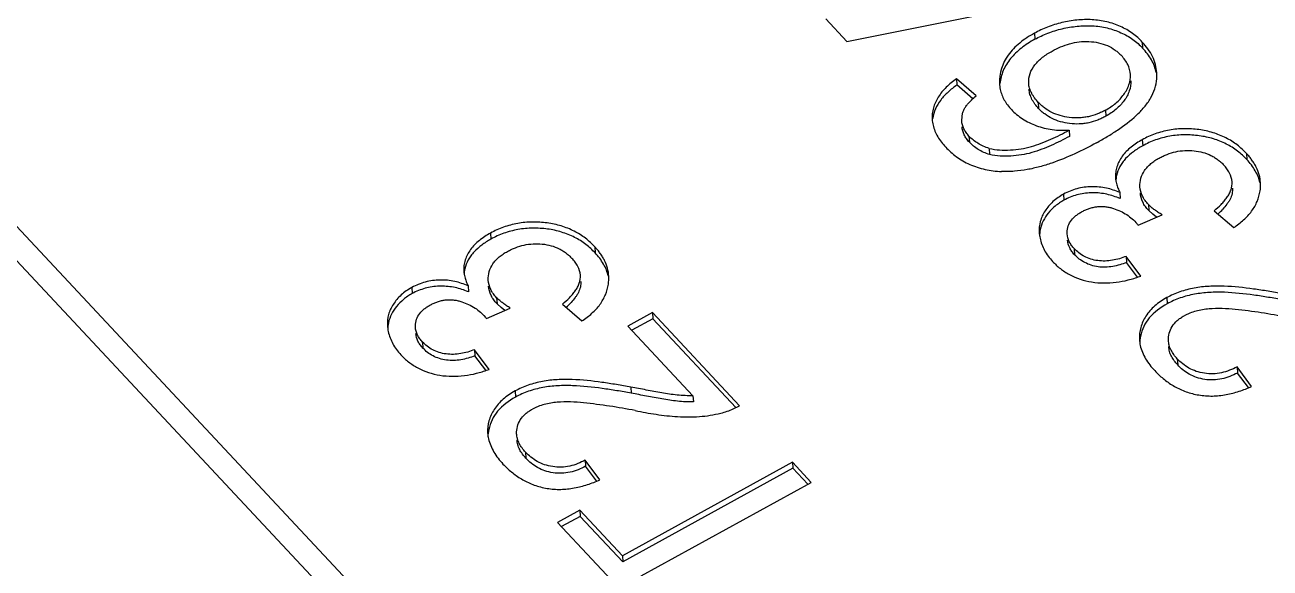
# Model space of a CAD drawing. Header units: millimetres. Extents: x 1514 to 2054, y 119 to 530.
# Drawn here: x 1775.396 to 1776.727, y 324.365 to 324.946 of the extents above; entities that cross this region are included whole.
import ezdxf

# ---------------------------------------------------------------- set-up
doc = ezdxf.new("R2010")
doc.units = ezdxf.units.MM
doc.header["$LTSCALE"] = 30.734
doc.layers.get('0').update_dxf_attribs({"linetype": 'CONTINUOUS'})

msp = doc.modelspace()

# ---------------------------------------------------------------- linework, layer by layer
at = {"color": 7}
for p, q in [((1776.6488, 323.3819), (1775.0681, 325.0716)), ((1775.0525, 325.0519), (1776.6333, 323.3622)), ((1776.2747, 324.9278), (1776.5366, 324.9804)), ((1776.2521, 324.952), (1776.2747, 324.9278)), ((1776.475, 324.9367), (1776.4754, 324.9302)), ((1776.5903, 324.9273), (1776.5906, 324.9208)), ((1776.3918, 324.888), (1776.3922, 324.8814)), ((1776.4127, 324.8699), (1776.3918, 324.888)), ((1776.4092, 324.8667), (1776.3922, 324.8814)), ((1776.4792, 324.8628), (1776.4795, 324.8562)), ((1776.5511, 324.8545), (1776.5515, 324.848)), ((1776.3973, 324.8434), (1776.3982, 324.8513)), ((1776.4051, 324.8269), (1776.4055, 324.8203)), ((1776.5121, 324.8331), (1776.5124, 324.8265)), ((1776.4267, 324.8136), (1776.4271, 324.8071)), ((1776.5903, 324.823), (1776.5907, 324.8164)), ((1776.7017, 324.8082), (1776.702, 324.8017)), ((1776.5062, 324.7649), (1776.5066, 324.7584)), ((1776.5664, 324.7666), (1776.5668, 324.76)), ((1776.5968, 324.7538), (1776.5972, 324.7473)), ((1776.6015, 324.7433), (1776.5972, 324.7473)), ((1776.6671, 324.7471), (1776.688, 324.7291)), ((1776.5858, 324.7317), (1776.6114, 324.7427)), ((1776.6056, 324.7402), (1776.6015, 324.7433)), ((1775.8939, 324.7233), (1775.8943, 324.7168)), ((1776.0053, 324.7086), (1776.0057, 324.702)), ((1776.5176, 324.7066), (1776.518, 324.7)), ((1776.5732, 324.6984), (1776.5735, 324.6918)), ((1776.5888, 324.6774), (1776.5732, 324.6984)), ((1776.5851, 324.6763), (1776.5735, 324.6918)), ((1775.87, 324.6669), (1775.8704, 324.6604)), ((1776.5874, 324.6769), (1776.5888, 324.6774)), ((1775.8099, 324.6652), (1775.8103, 324.6587)), ((1775.9004, 324.6541), (1775.9008, 324.6476)), ((1776.6165, 324.6543), (1776.6169, 324.6478)), ((1775.8894, 324.632), (1775.915, 324.6431)), ((1775.9051, 324.6436), (1775.9008, 324.6476)), ((1775.9092, 324.6406), (1775.9051, 324.6436)), ((1775.9708, 324.6474), (1775.9916, 324.6294)), ((1776.067, 324.6384), (1776.0407, 324.6239)), ((1776.0674, 324.6318), (1776.0448, 324.6194)), ((1776.067, 324.6384), (1776.0674, 324.6318)), ((1776.16, 324.5389), (1776.067, 324.6384)), ((1776.1561, 324.5369), (1776.0674, 324.6318)), ((1776.0407, 324.6239), (1776.1102, 324.5495)), ((1775.8213, 324.6069), (1775.8216, 324.6004)), ((1775.8768, 324.5987), (1775.8772, 324.5921)), ((1775.8924, 324.5777), (1775.8768, 324.5987)), ((1775.8887, 324.5767), (1775.8772, 324.5921)), ((1776.6277, 324.5889), (1776.6281, 324.5824)), ((1775.8911, 324.5773), (1775.8924, 324.5777)), ((1776.6915, 324.5804), (1776.6919, 324.5738)), ((1776.7071, 324.5594), (1776.6915, 324.5804)), ((1776.7036, 324.5582), (1776.6919, 324.5738)), ((1776.7054, 324.5587), (1776.7071, 324.5594)), ((1775.9201, 324.5546), (1775.9205, 324.5481)), ((1776.0439, 324.5588), (1776.0442, 324.5522)), ((1776.1102, 324.5495), (1776.1106, 324.543)), ((1776.1533, 324.5355), (1776.16, 324.5389)), ((1775.9313, 324.4892), (1775.9317, 324.4827)), ((1775.9951, 324.4807), (1775.9955, 324.4742)), ((1776.0107, 324.4597), (1775.9951, 324.4807)), ((1776.0072, 324.4585), (1775.9955, 324.4742)), ((1776.2165, 324.4785), (1776.0349, 324.3785)), ((1776.2169, 324.472), (1776.0353, 324.372)), ((1776.2165, 324.4785), (1776.2169, 324.472)), ((1776.2366, 324.457), (1776.2165, 324.4785)), ((1776.2328, 324.455), (1776.2169, 324.472)), ((1776.0091, 324.459), (1776.0107, 324.4597)), ((1776.0549, 324.3571), (1776.2366, 324.457)), ((1775.9893, 324.4273), (1775.9656, 324.4142)), ((1775.9893, 324.4273), (1775.9897, 324.4207)), ((1776.0349, 324.3785), (1775.9893, 324.4273)), ((1775.9656, 324.4142), (1776.0769, 324.2953)), ((1775.9897, 324.4207), (1775.9698, 324.4098)), ((1776.0353, 324.372), (1775.9897, 324.4207)), ((1776.0349, 324.3785), (1776.0353, 324.372))]:
    msp.add_line(p, q, dxfattribs=at)
for centre, radius, start, end in [((1776.6742, 324.7745), 0.0425, 351.4239, 3.4148), ((1776.401, 324.344), 0.4478, 68.2835, 68.5721), ((1776.6129, 324.8085), 0.0872, 311.9095, 316.7728), ((1776.5468, 324.7033), 0.0483, 36.0062, 40.4843), ((1776.5165, 324.7198), 0.036, 168.328, 180.0025), ((1775.9778, 324.6748), 0.0425, 351.4239, 3.4148), ((1775.7047, 324.2443), 0.4478, 68.2835, 68.5721), ((1775.9165, 324.7089), 0.0872, 311.9095, 316.7728), ((1775.8201, 324.6202), 0.036, 168.328, 180.0025), ((1775.8504, 324.6037), 0.0483, 36.0062, 40.4843), ((1776.6272, 324.6118), 0.0401, 183.3952, 192.4496), ((1775.9308, 324.5121), 0.0401, 183.3952, 192.4496)]:
    msp.add_arc(centre, radius, start, end, dxfattribs=at)
for points, knots in [([(1776.5903, 324.9273), (1776.5887, 324.929), (1776.5854, 324.9323), (1776.5779, 324.9382), (1776.567, 324.9444), (1776.5523, 324.9493), (1776.5392, 324.9512), (1776.5284, 324.9513), (1776.5203, 324.9508), (1776.5123, 324.9497), (1776.5017, 324.9476), (1776.4915, 324.9445), (1776.4819, 324.9403), (1776.4773, 324.9379), (1776.475, 324.9367)], [0, 0, 0, 0, 0.055306, 0.112179, 0.230702, 0.355362, 0.48445, 0.549985, 0.615618, 0.681155, 0.746358, 0.874907, 0.937837, 1, 1, 1, 1]), ([(1776.475, 324.9367), (1776.4723, 324.9351), (1776.4668, 324.932), (1776.4593, 324.9264), (1776.4526, 324.9203), (1776.4418, 324.9077), (1776.437, 324.8936), (1776.4377, 324.883)], [0, 0, 0, 0, 0.139921, 0.2764, 0.408649, 0.536335, 1, 1, 1, 1]), ([(1776.4754, 324.9302), (1776.4777, 324.9314), (1776.4823, 324.9338), (1776.4919, 324.9379), (1776.5021, 324.9411), (1776.5126, 324.9431), (1776.5207, 324.9443), (1776.5288, 324.9447), (1776.5396, 324.9447), (1776.5527, 324.9428), (1776.5674, 324.9378), (1776.5783, 324.9317), (1776.5858, 324.9257), (1776.5891, 324.9224), (1776.5906, 324.9208)], [0, 0, 0, 0, 0.062163, 0.125093, 0.253642, 0.318845, 0.384382, 0.450015, 0.51555, 0.644638, 0.769298, 0.887821, 0.944694, 1, 1, 1, 1]), ([(1776.4754, 324.9302), (1776.4729, 324.9288), (1776.468, 324.9259), (1776.4611, 324.921), (1776.4549, 324.9157), (1776.4495, 324.9098), (1776.445, 324.9036), (1776.4405, 324.8948), (1776.4387, 324.8877), (1776.4382, 324.8829)], [0, 0, 0, 0, 0.137528, 0.272155, 0.40311, 0.530161, 0.652992, 0.77165, 1, 1, 1, 1]), ([(1776.4941, 324.9177), (1776.497, 324.9192), (1776.503, 324.9223), (1776.5127, 324.9256), (1776.5228, 324.9278), (1776.5333, 324.9281), (1776.5435, 324.9268), (1776.553, 324.9238), (1776.56, 324.9198), (1776.5648, 324.916), (1776.5669, 324.9138), (1776.568, 324.9128)], [0, 0, 0, 0, 0.124713, 0.252641, 0.382968, 0.514264, 0.643854, 0.76903, 0.887631, 0.944532, 1, 1, 1, 1]), ([(1776.6058, 324.8946), (1776.6056, 324.8975), (1776.6046, 324.9035), (1776.6014, 324.912), (1776.5965, 324.9201), (1776.5924, 324.9249), (1776.5903, 324.9273)], [0, 0, 0, 0, 0.241311, 0.486673, 0.739171, 1, 1, 1, 1]), ([(1776.6053, 324.8943), (1776.6043, 324.8992), (1776.6015, 324.9064), (1776.5959, 324.9149), (1776.5924, 324.9188), (1776.5906, 324.9208)], [0, 0, 0, 0, 0.487107, 0.74021, 1, 1, 1, 1]), ([(1776.4689, 324.8835), (1776.4687, 324.8869), (1776.4698, 324.894), (1776.4753, 324.9035), (1776.4823, 324.91), (1776.4887, 324.9146), (1776.4923, 324.9167), (1776.4941, 324.9177)], [0, 0, 0, 0, 0.226839, 0.466945, 0.725877, 0.861438, 1, 1, 1, 1]), ([(1776.5776, 324.8925), (1776.5774, 324.8962), (1776.5758, 324.9018), (1776.5718, 324.9083), (1776.5693, 324.9113), (1776.568, 324.9128)], [0, 0, 0, 0, 0.485471, 0.738613, 1, 1, 1, 1]), ([(1776.5511, 324.8545), (1776.553, 324.8557), (1776.5568, 324.8579), (1776.5637, 324.8632), (1776.5707, 324.8708), (1776.5766, 324.8811), (1776.5778, 324.8889), (1776.5776, 324.8925)], [0, 0, 0, 0, 0.13875, 0.273646, 0.530565, 0.77166, 1, 1, 1, 1]), ([(1776.3918, 324.888), (1776.3898, 324.8865), (1776.386, 324.8837), (1776.3791, 324.8776), (1776.3719, 324.869), (1776.3665, 324.8572), (1776.3655, 324.8488), (1776.3658, 324.8448)], [0, 0, 0, 0, 0.137098, 0.271195, 0.527595, 0.768723, 1, 1, 1, 1]), ([(1776.3922, 324.8814), (1776.3889, 324.879), (1776.3826, 324.8742), (1776.3748, 324.8657), (1776.369, 324.8562), (1776.367, 324.8492), (1776.3665, 324.8457)], [0, 0, 0, 0, 0.268097, 0.524452, 0.767801, 1, 1, 1, 1]), ([(1776.4792, 324.8628), (1776.4778, 324.8643), (1776.4757, 324.8666), (1776.4735, 324.87), (1776.4716, 324.8734), (1776.4697, 324.8778), (1776.469, 324.8816), (1776.4689, 324.8835)], [0, 0, 0, 0, 0.260748, 0.388038, 0.513644, 0.759264, 1, 1, 1, 1]), ([(1776.5414, 324.8197), (1776.5452, 324.8218), (1776.5528, 324.8261), (1776.5673, 324.8354), (1776.5809, 324.8456), (1776.5924, 324.8574), (1776.5994, 324.8669), (1776.604, 324.8772), (1776.6054, 324.8845), (1776.6057, 324.8881)], [0, 0, 0, 0, 0.135144, 0.268729, 0.528821, 0.653776, 0.774044, 0.8889, 1, 1, 1, 1]), ([(1776.578, 324.886), (1776.5782, 324.8823), (1776.577, 324.8746), (1776.5711, 324.8642), (1776.564, 324.8567), (1776.5572, 324.8514), (1776.5534, 324.8492), (1776.5515, 324.848)], [0, 0, 0, 0, 0.22834, 0.469435, 0.726354, 0.86125, 1, 1, 1, 1]), ([(1776.4062, 324.8638), (1776.4067, 324.8643), (1776.4088, 324.8664), (1776.411, 324.8684), (1776.4127, 324.8699)], [0, 0, 0, 0, 0.246975, 1, 1, 1, 1]), ([(1776.4385, 324.8767), (1776.4389, 324.8747), (1776.4401, 324.8708), (1776.4427, 324.8652), (1776.4462, 324.8599), (1776.449, 324.8567), (1776.4504, 324.8551)], [0, 0, 0, 0, 0.241687, 0.487921, 0.740486, 1, 1, 1, 1]), ([(1776.4795, 324.8562), (1776.4782, 324.8578), (1776.4761, 324.8601), (1776.4739, 324.8634), (1776.4719, 324.8668), (1776.4701, 324.8713), (1776.4694, 324.8751), (1776.4693, 324.877)], [0, 0, 0, 0, 0.260748, 0.388038, 0.513644, 0.759264, 1, 1, 1, 1]), ([(1776.3982, 324.8513), (1776.3986, 324.8524), (1776.3994, 324.8547), (1776.4013, 324.8579), (1776.4036, 324.8609), (1776.4053, 324.8628), (1776.4062, 324.8638)], [0, 0, 0, 0, 0.240185, 0.486397, 0.740956, 1, 1, 1, 1]), ([(1776.4504, 324.8551), (1776.4522, 324.8533), (1776.4559, 324.8497), (1776.4624, 324.8451), (1776.4695, 324.8411), (1776.4799, 324.8366), (1776.4913, 324.8339), (1776.5031, 324.8329), (1776.5091, 324.833), (1776.5121, 324.8331)], [0, 0, 0, 0, 0.113081, 0.230171, 0.351216, 0.475827, 0.734099, 0.866622, 1, 1, 1, 1]), ([(1776.5511, 324.8545), (1776.5497, 324.8538), (1776.5468, 324.8523), (1776.5407, 324.8497), (1776.5343, 324.8477), (1776.5276, 324.8467), (1776.5208, 324.8461), (1776.5123, 324.8465), (1776.5026, 324.8484), (1776.4935, 324.8518), (1776.4869, 324.8559), (1776.4822, 324.8596), (1776.4802, 324.8617), (1776.4792, 324.8628)], [0, 0, 0, 0, 0.062301, 0.125524, 0.254586, 0.32019, 0.386055, 0.517052, 0.645584, 0.769574, 0.887627, 0.944572, 1, 1, 1, 1]), ([(1776.5515, 324.848), (1776.55, 324.8473), (1776.5472, 324.8458), (1776.5411, 324.8432), (1776.5347, 324.8412), (1776.528, 324.8402), (1776.5212, 324.8395), (1776.5127, 324.84), (1776.5029, 324.8419), (1776.4939, 324.8453), (1776.4873, 324.8494), (1776.4826, 324.8531), (1776.4805, 324.8552), (1776.4795, 324.8562)], [0, 0, 0, 0, 0.062301, 0.125524, 0.254586, 0.32019, 0.386055, 0.517052, 0.645584, 0.769574, 0.887627, 0.944572, 1, 1, 1, 1]), ([(1776.4051, 324.8269), (1776.404, 324.8281), (1776.4019, 324.8305), (1776.3988, 324.8358), (1776.3975, 324.8404), (1776.3973, 324.8434)], [0, 0, 0, 0, 0.261481, 0.514474, 1, 1, 1, 1]), ([(1776.3667, 324.8385), (1776.3677, 324.8342), (1776.3704, 324.8279), (1776.3755, 324.8203), (1776.3786, 324.8168), (1776.3802, 324.8151)], [0, 0, 0, 0, 0.487248, 0.7403, 1, 1, 1, 1]), ([(1776.4055, 324.8203), (1776.4044, 324.8215), (1776.4023, 324.824), (1776.3992, 324.8293), (1776.3979, 324.8338), (1776.3977, 324.8368)], [0, 0, 0, 0, 0.261481, 0.514474, 1, 1, 1, 1]), ([(1776.4267, 324.8136), (1776.4246, 324.8144), (1776.4204, 324.8158), (1776.4147, 324.819), (1776.4095, 324.8225), (1776.4065, 324.8254), (1776.4051, 324.8269)], [0, 0, 0, 0, 0.262833, 0.517477, 0.763386, 1, 1, 1, 1]), ([(1776.4267, 324.8136), (1776.4304, 324.8129), (1776.4379, 324.8117), (1776.4493, 324.8118), (1776.4607, 324.813), (1776.4718, 324.8155), (1776.4824, 324.8191), (1776.4926, 324.8233), (1776.5025, 324.828), (1776.5089, 324.8314), (1776.5121, 324.8331)], [0, 0, 0, 0, 0.126154, 0.254092, 0.382086, 0.508921, 0.633874, 0.757189, 0.879193, 1, 1, 1, 1]), ([(1776.5124, 324.8265), (1776.5093, 324.8249), (1776.5029, 324.8214), (1776.493, 324.8168), (1776.4828, 324.8126), (1776.4722, 324.8089), (1776.4611, 324.8065), (1776.4497, 324.8053), (1776.4383, 324.8051), (1776.4308, 324.8064), (1776.4271, 324.8071)], [0, 0, 0, 0, 0.120807, 0.242811, 0.366126, 0.491079, 0.617914, 0.745908, 0.873846, 1, 1, 1, 1]), ([(1776.7017, 324.8082), (1776.7001, 324.8098), (1776.6969, 324.813), (1776.6899, 324.819), (1776.6797, 324.8254), (1776.6658, 324.8309), (1776.6533, 324.8336), (1776.6429, 324.8346), (1776.635, 324.8348), (1776.6271, 324.8344), (1776.6192, 324.8333), (1776.6115, 324.8316), (1776.6041, 324.8293), (1776.597, 324.8265), (1776.5925, 324.8241), (1776.5903, 324.823)], [0, 0, 0, 0, 0.055473, 0.112134, 0.229827, 0.353302, 0.481553, 0.546878, 0.612603, 0.678513, 0.744269, 0.809566, 0.874117, 0.937641, 1, 1, 1, 1]), ([(1776.702, 324.8017), (1776.7005, 324.8033), (1776.6973, 324.8065), (1776.6902, 324.8125), (1776.68, 324.8188), (1776.6662, 324.8244), (1776.6537, 324.827), (1776.6433, 324.828), (1776.6354, 324.8283), (1776.6275, 324.8279), (1776.6196, 324.8268), (1776.6119, 324.8251), (1776.6045, 324.8228), (1776.5974, 324.82), (1776.5929, 324.8176), (1776.5907, 324.8164)], [0, 0, 0, 0, 0.055473, 0.112134, 0.229827, 0.353302, 0.481553, 0.546878, 0.612603, 0.678513, 0.744269, 0.809566, 0.874117, 0.937641, 1, 1, 1, 1]), ([(1776.3802, 324.8151), (1776.382, 324.8133), (1776.3856, 324.8096), (1776.3917, 324.8047), (1776.3985, 324.8003), (1776.4085, 324.7951), (1776.4195, 324.7916), (1776.431, 324.7896), (1776.437, 324.7892), (1776.44, 324.789)], [0, 0, 0, 0, 0.114117, 0.231016, 0.351481, 0.475419, 0.732884, 0.865668, 1, 1, 1, 1]), ([(1776.4271, 324.8071), (1776.425, 324.8078), (1776.4208, 324.8093), (1776.4151, 324.8124), (1776.4098, 324.816), (1776.4069, 324.8189), (1776.4055, 324.8203)], [0, 0, 0, 0, 0.262833, 0.517477, 0.763386, 1, 1, 1, 1]), ([(1776.5414, 324.8197), (1776.5337, 324.8155), (1776.5182, 324.8075), (1776.4977, 324.7992), (1776.4806, 324.7939), (1776.4673, 324.7908), (1776.456, 324.7893), (1776.4468, 324.7888), (1776.4423, 324.7889), (1776.44, 324.789)], [0, 0, 0, 0, 0.242883, 0.49051, 0.616364, 0.743526, 0.871657, 0.935893, 1, 1, 1, 1]), ([(1776.5903, 324.823), (1776.5882, 324.8218), (1776.584, 324.8193), (1776.5783, 324.8151), (1776.5731, 324.8106), (1776.5689, 324.8055), (1776.5654, 324.8), (1776.5631, 324.7942), (1776.5617, 324.7883), (1776.5615, 324.7843), (1776.5617, 324.7823)], [0, 0, 0, 0, 0.138627, 0.274012, 0.405449, 0.531933, 0.654026, 0.771841, 0.886748, 1, 1, 1, 1]), ([(1776.5907, 324.8164), (1776.589, 324.8155), (1776.5856, 324.8135), (1776.5793, 324.8092), (1776.5736, 324.8043), (1776.5691, 324.7987), (1776.5654, 324.7929), (1776.5636, 324.7881), (1776.5628, 324.7849)], [0, 0, 0, 0, 0.136059, 0.2696, 0.527208, 0.650517, 0.770422, 1, 1, 1, 1]), ([(1776.5878, 324.7727), (1776.5874, 324.7787), (1776.5899, 324.7867), (1776.5958, 324.794), (1776.5995, 324.7975), (1776.6037, 324.8007), (1776.6068, 324.8025), (1776.6083, 324.8034)], [0, 0, 0, 0, 0.464175, 0.591319, 0.723185, 0.859687, 1, 1, 1, 1]), ([(1776.6083, 324.8034), (1776.6097, 324.8041), (1776.6125, 324.8055), (1776.6183, 324.808), (1776.626, 324.8104), (1776.6357, 324.8116), (1776.6455, 324.8114), (1776.655, 324.8098), (1776.6623, 324.807), (1776.6676, 324.8041), (1776.6711, 324.8016), (1776.6744, 324.7989), (1776.6764, 324.7969), (1776.6773, 324.7959)], [0, 0, 0, 0, 0.062236, 0.125524, 0.254575, 0.385869, 0.517153, 0.645989, 0.769971, 0.829748, 0.887863, 0.944627, 1, 1, 1, 1]), ([(1776.7166, 324.7771), (1776.7164, 324.7799), (1776.7155, 324.7856), (1776.7129, 324.7923), (1776.71, 324.7974), (1776.7075, 324.8012), (1776.7047, 324.8048), (1776.7027, 324.8071), (1776.7017, 324.8082)], [0, 0, 0, 0, 0.240988, 0.486364, 0.611888, 0.739224, 0.868576, 1, 1, 1, 1]), ([(1776.7161, 324.7768), (1776.7151, 324.7814), (1776.7123, 324.7881), (1776.707, 324.7961), (1776.7037, 324.7999), (1776.702, 324.8017)], [0, 0, 0, 0, 0.487254, 0.740295, 1, 1, 1, 1]), ([(1776.6863, 324.7778), (1776.6861, 324.7812), (1776.6844, 324.7861), (1776.6808, 324.7919), (1776.6785, 324.7946), (1776.6773, 324.7959)], [0, 0, 0, 0, 0.485157, 0.738454, 1, 1, 1, 1]), ([(1776.5664, 324.7666), (1776.564, 324.7675), (1776.5593, 324.7694), (1776.5493, 324.7721), (1776.5388, 324.7731), (1776.5283, 324.7723), (1776.5205, 324.7708), (1776.5131, 324.7683), (1776.5085, 324.766), (1776.5062, 324.7649)], [0, 0, 0, 0, 0.120918, 0.244435, 0.497684, 0.625775, 0.753031, 0.878067, 1, 1, 1, 1]), ([(1776.5627, 324.7761), (1776.5631, 324.7744), (1776.5641, 324.7712), (1776.5656, 324.7681), (1776.5664, 324.7666)], [0, 0, 0, 0, 0.495879, 1, 1, 1, 1]), ([(1776.5968, 324.7538), (1776.5956, 324.7552), (1776.5931, 324.758), (1776.5895, 324.7641), (1776.588, 324.7693), (1776.5878, 324.7727)], [0, 0, 0, 0, 0.261657, 0.514753, 1, 1, 1, 1]), ([(1776.6671, 324.7471), (1776.6697, 324.7493), (1776.6734, 324.7526), (1776.6779, 324.7573), (1776.6808, 324.7612), (1776.6833, 324.765), (1776.6858, 324.7705), (1776.6865, 324.775), (1776.6863, 324.7778)], [0, 0, 0, 0, 0.266816, 0.397079, 0.524202, 0.648557, 0.768999, 1, 1, 1, 1]), ([(1776.5062, 324.7649), (1776.5042, 324.7637), (1776.5002, 324.7613), (1776.4948, 324.757), (1776.4902, 324.7522), (1776.4851, 324.7454), (1776.4807, 324.7361), (1776.4799, 324.728), (1776.4801, 324.7241)], [0, 0, 0, 0, 0.139559, 0.274747, 0.404965, 0.530875, 0.770565, 1, 1, 1, 1]), ([(1776.5647, 324.7609), (1776.5624, 324.7617), (1776.5578, 324.7634), (1776.5481, 324.7658), (1776.5379, 324.7666), (1776.5278, 324.7656), (1776.5203, 324.7641), (1776.5132, 324.7617), (1776.5088, 324.7595), (1776.5066, 324.7584)], [0, 0, 0, 0, 0.121237, 0.245325, 0.498799, 0.626672, 0.753607, 0.878291, 1, 1, 1, 1]), ([(1776.5972, 324.7473), (1776.5959, 324.7487), (1776.5935, 324.7514), (1776.5898, 324.7576), (1776.5884, 324.7628), (1776.5882, 324.7662)], [0, 0, 0, 0, 0.261657, 0.514753, 1, 1, 1, 1]), ([(1776.6867, 324.7713), (1776.6868, 324.7693), (1776.6865, 324.7652), (1776.6846, 324.7604), (1776.6826, 324.7567), (1776.68, 324.7531), (1776.6779, 324.7505), (1776.6764, 324.7489)], [0, 0, 0, 0, 0.236842, 0.481207, 0.607436, 0.736639, 1, 1, 1, 1]), ([(1776.688, 324.7291), (1776.6898, 324.7303), (1776.6935, 324.7329), (1776.7002, 324.7385), (1776.706, 324.7447), (1776.7105, 324.7517), (1776.714, 324.7587), (1776.7156, 324.7644), (1776.7162, 324.7682)], [0, 0, 0, 0, 0.13596, 0.26915, 0.525379, 0.648233, 0.76815, 1, 1, 1, 1]), ([(1776.5066, 324.7584), (1776.505, 324.7574), (1776.5018, 324.7555), (1776.4959, 324.7512), (1776.4875, 324.7427), (1776.4825, 324.7335), (1776.4812, 324.7271)], [0, 0, 0, 0, 0.137379, 0.271653, 0.528255, 1, 1, 1, 1]), ([(1776.51, 324.7223), (1776.5097, 324.7269), (1776.5118, 324.7343), (1776.5176, 324.7406), (1776.5218, 324.7438), (1776.5241, 324.7452), (1776.5253, 324.7459)], [0, 0, 0, 0, 0.464796, 0.722836, 0.859307, 1, 1, 1, 1]), ([(1776.5253, 324.7459), (1776.5265, 324.7465), (1776.5289, 324.7478), (1776.5327, 324.7493), (1776.5367, 324.7506), (1776.5408, 324.7513), (1776.5451, 324.7518), (1776.5493, 324.7516), (1776.5535, 324.7512), (1776.5588, 324.7498), (1776.5651, 324.7477), (1776.572, 324.7441), (1776.5783, 324.7398), (1776.5818, 324.7364), (1776.5835, 324.7347)], [0, 0, 0, 0, 0.062921, 0.127069, 0.192267, 0.258345, 0.324885, 0.391249, 0.45702, 0.521597, 0.647815, 0.769712, 0.887038, 1, 1, 1, 1]), ([(1776.6114, 324.7427), (1776.6101, 324.7436), (1776.6074, 324.7452), (1776.6036, 324.7479), (1776.6, 324.7506), (1776.5978, 324.7528), (1776.5968, 324.7538)], [0, 0, 0, 0, 0.256098, 0.508704, 0.75764, 1, 1, 1, 1]), ([(1776.0053, 324.7086), (1776.0037, 324.7101), (1776.0006, 324.7134), (1775.9935, 324.7193), (1775.9833, 324.7257), (1775.9694, 324.7313), (1775.9569, 324.7339), (1775.9465, 324.7349), (1775.9386, 324.7351), (1775.9307, 324.7347), (1775.9229, 324.7337), (1775.9152, 324.7319), (1775.9077, 324.7297), (1775.9006, 324.7268), (1775.8962, 324.7244), (1775.8939, 324.7233)], [0, 0, 0, 0, 0.055473, 0.112134, 0.229827, 0.353302, 0.481553, 0.546878, 0.612603, 0.678513, 0.744269, 0.809566, 0.874117, 0.937641, 1, 1, 1, 1]), ([(1775.8939, 324.7233), (1775.8918, 324.7221), (1775.8877, 324.7197), (1775.8819, 324.7155), (1775.8768, 324.7109), (1775.8725, 324.7058), (1775.869, 324.7004), (1775.8667, 324.6946), (1775.8653, 324.6886), (1775.8652, 324.6846), (1775.8653, 324.6826)], [0, 0, 0, 0, 0.138627, 0.274012, 0.405449, 0.531933, 0.654026, 0.771841, 0.886748, 1, 1, 1, 1]), ([(1776.0057, 324.702), (1776.0041, 324.7036), (1776.001, 324.7068), (1775.9939, 324.7128), (1775.9837, 324.7192), (1775.9698, 324.7247), (1775.9573, 324.7274), (1775.9469, 324.7284), (1775.939, 324.7286), (1775.9311, 324.7282), (1775.9232, 324.7271), (1775.9156, 324.7254), (1775.9081, 324.7231), (1775.901, 324.7203), (1775.8965, 324.7179), (1775.8943, 324.7168)], [0, 0, 0, 0, 0.055473, 0.112134, 0.229827, 0.353302, 0.481553, 0.546878, 0.612603, 0.678513, 0.744269, 0.809566, 0.874117, 0.937641, 1, 1, 1, 1]), ([(1776.5176, 324.7066), (1776.5166, 324.7077), (1776.5146, 324.71), (1776.5115, 324.7151), (1776.5101, 324.7194), (1776.51, 324.7223)], [0, 0, 0, 0, 0.261499, 0.51472, 1, 1, 1, 1]), ([(1775.8943, 324.7168), (1775.8926, 324.7158), (1775.8892, 324.7138), (1775.883, 324.7095), (1775.8773, 324.7046), (1775.8728, 324.699), (1775.869, 324.6933), (1775.8672, 324.6885), (1775.8664, 324.6852)], [0, 0, 0, 0, 0.136059, 0.2696, 0.527208, 0.650517, 0.770422, 1, 1, 1, 1]), ([(1775.912, 324.7037), (1775.9133, 324.7044), (1775.9161, 324.7059), (1775.922, 324.7083), (1775.9297, 324.7107), (1775.9394, 324.7119), (1775.9491, 324.7118), (1775.9586, 324.7101), (1775.9659, 324.7073), (1775.9712, 324.7044), (1775.9747, 324.7019), (1775.978, 324.6992), (1775.98, 324.6972), (1775.9809, 324.6962)], [0, 0, 0, 0, 0.062236, 0.125524, 0.254575, 0.385869, 0.517153, 0.645989, 0.769971, 0.829748, 0.887863, 0.944627, 1, 1, 1, 1]), ([(1776.0202, 324.6774), (1776.0201, 324.6802), (1776.0191, 324.6859), (1776.0165, 324.6927), (1776.0136, 324.6978), (1776.0112, 324.7015), (1776.0084, 324.7051), (1776.0063, 324.7074), (1776.0053, 324.7086)], [0, 0, 0, 0, 0.240988, 0.486364, 0.611888, 0.739224, 0.868576, 1, 1, 1, 1]), ([(1776.481, 324.7178), (1776.4819, 324.7133), (1776.4844, 324.7065), (1776.4896, 324.6985), (1776.4929, 324.6948), (1776.4945, 324.6929)], [0, 0, 0, 0, 0.487189, 0.74011, 1, 1, 1, 1]), ([(1776.518, 324.7), (1776.517, 324.7012), (1776.515, 324.7035), (1776.5119, 324.7086), (1776.5105, 324.7129), (1776.5104, 324.7158)], [0, 0, 0, 0, 0.261499, 0.51472, 1, 1, 1, 1]), ([(1776.5732, 324.6984), (1776.5708, 324.6975), (1776.5659, 324.6957), (1776.5583, 324.694), (1776.5505, 324.6932), (1776.5427, 324.6936), (1776.5353, 324.6952), (1776.5285, 324.698), (1776.5225, 324.7018), (1776.5192, 324.705), (1776.5176, 324.7066)], [0, 0, 0, 0, 0.128119, 0.258266, 0.389499, 0.52017, 0.648032, 0.771022, 0.888205, 1, 1, 1, 1]), ([(1775.8914, 324.6731), (1775.8911, 324.679), (1775.8936, 324.687), (1775.8994, 324.6943), (1775.9031, 324.6978), (1775.9073, 324.701), (1775.9104, 324.7028), (1775.912, 324.7037)], [0, 0, 0, 0, 0.464175, 0.591319, 0.723185, 0.859687, 1, 1, 1, 1]), ([(1775.99, 324.6782), (1775.9898, 324.6815), (1775.9881, 324.6864), (1775.9845, 324.6923), (1775.9821, 324.6949), (1775.9809, 324.6962)], [0, 0, 0, 0, 0.485157, 0.738454, 1, 1, 1, 1]), ([(1776.0198, 324.6772), (1776.0188, 324.6817), (1776.0159, 324.6884), (1776.0106, 324.6965), (1776.0073, 324.7002), (1776.0057, 324.702)], [0, 0, 0, 0, 0.487254, 0.740295, 1, 1, 1, 1]), ([(1776.4945, 324.6929), (1776.4958, 324.6916), (1776.4984, 324.6889), (1776.5042, 324.684), (1776.5161, 324.6762), (1776.5364, 324.6697), (1776.558, 324.6696), (1776.5751, 324.6729), (1776.5834, 324.6755), (1776.5874, 324.6769)], [0, 0, 0, 0, 0.055405, 0.112021, 0.229116, 0.47846, 0.740049, 0.870952, 1, 1, 1, 1]), ([(1776.5735, 324.6918), (1776.5711, 324.6909), (1776.5663, 324.6892), (1776.5587, 324.6875), (1776.5509, 324.6866), (1776.5431, 324.687), (1776.5357, 324.6887), (1776.5289, 324.6915), (1776.5229, 324.6953), (1776.5196, 324.6985), (1776.518, 324.7)], [0, 0, 0, 0, 0.128119, 0.258266, 0.389499, 0.52017, 0.648032, 0.771022, 0.888205, 1, 1, 1, 1]), ([(1775.87, 324.6669), (1775.8677, 324.6678), (1775.863, 324.6697), (1775.853, 324.6724), (1775.8424, 324.6735), (1775.8319, 324.6726), (1775.8241, 324.6711), (1775.8167, 324.6687), (1775.8121, 324.6664), (1775.8099, 324.6652)], [0, 0, 0, 0, 0.120918, 0.244435, 0.497684, 0.625775, 0.753031, 0.878067, 1, 1, 1, 1]), ([(1775.8683, 324.6612), (1775.866, 324.6621), (1775.8614, 324.6638), (1775.8517, 324.6661), (1775.8415, 324.6669), (1775.8314, 324.6659), (1775.8239, 324.6644), (1775.8168, 324.662), (1775.8124, 324.6598), (1775.8103, 324.6587)], [0, 0, 0, 0, 0.121237, 0.245325, 0.498799, 0.626672, 0.753607, 0.878291, 1, 1, 1, 1]), ([(1775.8663, 324.6764), (1775.8667, 324.6748), (1775.8677, 324.6715), (1775.8692, 324.6684), (1775.87, 324.6669)], [0, 0, 0, 0, 0.495879, 1, 1, 1, 1]), ([(1775.9004, 324.6541), (1775.8992, 324.6555), (1775.8968, 324.6583), (1775.8931, 324.6644), (1775.8916, 324.6696), (1775.8914, 324.6731)], [0, 0, 0, 0, 0.261657, 0.514753, 1, 1, 1, 1]), ([(1775.9008, 324.6476), (1775.8996, 324.649), (1775.8972, 324.6518), (1775.8935, 324.6579), (1775.892, 324.6631), (1775.8918, 324.6665)], [0, 0, 0, 0, 0.261657, 0.514753, 1, 1, 1, 1]), ([(1775.9708, 324.6474), (1775.9733, 324.6496), (1775.977, 324.6529), (1775.9815, 324.6577), (1775.9844, 324.6615), (1775.987, 324.6654), (1775.9894, 324.6708), (1775.9901, 324.6753), (1775.99, 324.6782)], [0, 0, 0, 0, 0.266816, 0.397079, 0.524202, 0.648557, 0.768999, 1, 1, 1, 1]), ([(1775.9903, 324.6716), (1775.9905, 324.6696), (1775.9901, 324.6655), (1775.9883, 324.6607), (1775.9862, 324.657), (1775.9836, 324.6534), (1775.9816, 324.6508), (1775.98, 324.6492)], [0, 0, 0, 0, 0.236842, 0.481207, 0.607436, 0.736639, 1, 1, 1, 1]), ([(1775.9916, 324.6294), (1775.9935, 324.6307), (1775.9971, 324.6332), (1776.0038, 324.6388), (1776.0097, 324.645), (1776.0141, 324.652), (1776.0177, 324.659), (1776.0193, 324.6647), (1776.0198, 324.6685)], [0, 0, 0, 0, 0.13596, 0.26915, 0.525379, 0.648233, 0.76815, 1, 1, 1, 1]), ([(1776.7402, 324.6584), (1776.7351, 324.6593), (1776.7247, 324.6612), (1776.7039, 324.6643), (1776.6829, 324.6667), (1776.6616, 324.6666), (1776.6483, 324.6652), (1776.638, 324.6628), (1776.6305, 324.6606), (1776.6233, 324.6578), (1776.6187, 324.6554), (1776.6165, 324.6543)], [0, 0, 0, 0, 0.124441, 0.249258, 0.50048, 0.627148, 0.753704, 0.816489, 0.878674, 0.939921, 1, 1, 1, 1]), ([(1775.8099, 324.6652), (1775.8078, 324.664), (1775.8038, 324.6616), (1775.7984, 324.6573), (1775.7938, 324.6525), (1775.7888, 324.6457), (1775.7843, 324.6365), (1775.7835, 324.6284), (1775.7838, 324.6245)], [0, 0, 0, 0, 0.139559, 0.274747, 0.404965, 0.530875, 0.770565, 1, 1, 1, 1]), ([(1775.8103, 324.6587), (1775.8086, 324.6577), (1775.8054, 324.6558), (1775.7995, 324.6515), (1775.7912, 324.643), (1775.7861, 324.6338), (1775.7848, 324.6275)], [0, 0, 0, 0, 0.137379, 0.271653, 0.528255, 1, 1, 1, 1]), ([(1775.915, 324.6431), (1775.9137, 324.6439), (1775.911, 324.6455), (1775.9073, 324.6482), (1775.9036, 324.651), (1775.9015, 324.6531), (1775.9004, 324.6541)], [0, 0, 0, 0, 0.256098, 0.508704, 0.75764, 1, 1, 1, 1]), ([(1776.6165, 324.6543), (1776.6142, 324.653), (1776.6097, 324.6504), (1776.6037, 324.6456), (1776.5983, 324.6405), (1776.5927, 324.633), (1776.588, 324.6227), (1776.5869, 324.6138), (1776.5872, 324.6094)], [0, 0, 0, 0, 0.139672, 0.275142, 0.406231, 0.53202, 0.770932, 1, 1, 1, 1]), ([(1776.7406, 324.6519), (1776.7354, 324.6528), (1776.7251, 324.6547), (1776.7043, 324.6578), (1776.6832, 324.6602), (1776.662, 324.6601), (1776.6487, 324.6586), (1776.6384, 324.6563), (1776.6309, 324.6541), (1776.6237, 324.6513), (1776.6191, 324.6489), (1776.6169, 324.6478)], [0, 0, 0, 0, 0.124441, 0.249258, 0.50048, 0.627148, 0.753704, 0.816489, 0.878674, 0.939921, 1, 1, 1, 1]), ([(1775.8136, 324.6226), (1775.8133, 324.6272), (1775.8154, 324.6347), (1775.8212, 324.6409), (1775.8254, 324.6441), (1775.8278, 324.6455), (1775.829, 324.6462)], [0, 0, 0, 0, 0.464796, 0.722836, 0.859307, 1, 1, 1, 1]), ([(1775.829, 324.6462), (1775.8302, 324.6468), (1775.8325, 324.6481), (1775.8364, 324.6496), (1775.8403, 324.6509), (1775.8445, 324.6517), (1775.8487, 324.6521), (1775.8529, 324.652), (1775.8571, 324.6515), (1775.8624, 324.6502), (1775.8687, 324.648), (1775.8757, 324.6444), (1775.8819, 324.6401), (1775.8854, 324.6367), (1775.8871, 324.635)], [0, 0, 0, 0, 0.062921, 0.127069, 0.192267, 0.258345, 0.324885, 0.391249, 0.45702, 0.521597, 0.647815, 0.769712, 0.887038, 1, 1, 1, 1]), ([(1776.6169, 324.6478), (1776.6098, 324.6437), (1776.5969, 324.6346), (1776.5898, 324.6202), (1776.5883, 324.6131)], [0, 0, 0, 0, 0.52871, 1, 1, 1, 1]), ([(1776.7449, 324.6334), (1776.7357, 324.6351), (1776.7174, 324.6383), (1776.6943, 324.6413), (1776.6757, 324.6428), (1776.6639, 324.6426), (1776.6546, 324.6414), (1776.6477, 324.64), (1776.6422, 324.6382), (1776.638, 324.6365), (1776.636, 324.6354), (1776.635, 324.6349)], [0, 0, 0, 0, 0.248835, 0.499102, 0.625038, 0.751604, 0.814848, 0.877693, 0.939616, 0.970035, 1, 1, 1, 1]), ([(1776.6182, 324.6087), (1776.618, 324.6112), (1776.6187, 324.6164), (1776.6218, 324.6238), (1776.6265, 324.629), (1776.6311, 324.6326), (1776.6337, 324.6342), (1776.635, 324.6349)], [0, 0, 0, 0, 0.22963, 0.468309, 0.724379, 0.86017, 1, 1, 1, 1]), ([(1775.7846, 324.6181), (1775.7856, 324.6136), (1775.7881, 324.6068), (1775.7933, 324.5988), (1775.7965, 324.5951), (1775.7981, 324.5932)], [0, 0, 0, 0, 0.487189, 0.74011, 1, 1, 1, 1]), ([(1775.8213, 324.6069), (1775.8202, 324.608), (1775.8182, 324.6103), (1775.8151, 324.6154), (1775.8138, 324.6198), (1775.8136, 324.6226)], [0, 0, 0, 0, 0.261499, 0.51472, 1, 1, 1, 1]), ([(1775.8216, 324.6004), (1775.8206, 324.6015), (1775.8186, 324.6038), (1775.8155, 324.6089), (1775.8142, 324.6132), (1775.814, 324.6161)], [0, 0, 0, 0, 0.261499, 0.51472, 1, 1, 1, 1]), ([(1775.8768, 324.5987), (1775.8744, 324.5978), (1775.8695, 324.596), (1775.862, 324.5944), (1775.8542, 324.5935), (1775.8464, 324.5939), (1775.8389, 324.5955), (1775.8321, 324.5983), (1775.8261, 324.6021), (1775.8228, 324.6053), (1775.8213, 324.6069)], [0, 0, 0, 0, 0.128119, 0.258266, 0.389499, 0.52017, 0.648032, 0.771022, 0.888205, 1, 1, 1, 1]), ([(1775.8772, 324.5921), (1775.8748, 324.5913), (1775.8699, 324.5895), (1775.8623, 324.5878), (1775.8545, 324.587), (1775.8468, 324.5874), (1775.8393, 324.589), (1775.8325, 324.5918), (1775.8265, 324.5956), (1775.8232, 324.5988), (1775.8216, 324.6004)], [0, 0, 0, 0, 0.128119, 0.258266, 0.389499, 0.52017, 0.648032, 0.771022, 0.888205, 1, 1, 1, 1]), ([(1776.588, 324.6032), (1776.5891, 324.5982), (1776.5923, 324.591), (1776.5982, 324.5823), (1776.6018, 324.5783), (1776.6036, 324.5763)], [0, 0, 0, 0, 0.48716, 0.740328, 1, 1, 1, 1]), ([(1776.6277, 324.5889), (1776.6264, 324.5904), (1776.6239, 324.5933), (1776.6209, 324.5981), (1776.6188, 324.6033), (1776.6183, 324.6069), (1776.6182, 324.6087)], [0, 0, 0, 0, 0.260655, 0.513581, 0.759111, 1, 1, 1, 1]), ([(1776.6281, 324.5824), (1776.6268, 324.5838), (1776.6243, 324.5868), (1776.6213, 324.5916), (1776.6191, 324.5967), (1776.6187, 324.6004), (1776.6186, 324.6022)], [0, 0, 0, 0, 0.260655, 0.513581, 0.759111, 1, 1, 1, 1]), ([(1775.7981, 324.5932), (1775.7994, 324.5919), (1775.802, 324.5892), (1775.8079, 324.5843), (1775.8197, 324.5766), (1775.84, 324.57), (1775.8617, 324.57), (1775.8787, 324.5732), (1775.887, 324.5758), (1775.8911, 324.5773)], [0, 0, 0, 0, 0.055405, 0.112021, 0.229116, 0.47846, 0.740049, 0.870952, 1, 1, 1, 1]), ([(1776.6915, 324.5804), (1776.6889, 324.579), (1776.6836, 324.5764), (1776.6749, 324.5738), (1776.6658, 324.5726), (1776.6567, 324.5732), (1776.648, 324.5753), (1776.6402, 324.5787), (1776.6334, 324.5834), (1776.6295, 324.587), (1776.6277, 324.5889)], [0, 0, 0, 0, 0.126136, 0.255885, 0.387873, 0.519406, 0.647564, 0.770588, 0.887661, 1, 1, 1, 1]), ([(1776.6036, 324.5763), (1776.605, 324.5748), (1776.6079, 324.5719), (1776.6143, 324.5663), (1776.6232, 324.5599), (1776.6354, 324.554), (1776.649, 324.5502), (1776.661, 324.549), (1776.6707, 324.5494), (1776.678, 324.5503), (1776.6851, 324.5518), (1776.6944, 324.5542), (1776.7011, 324.5568), (1776.7054, 324.5587)], [0, 0, 0, 0, 0.055624, 0.112135, 0.228564, 0.350391, 0.4776, 0.608619, 0.674796, 0.7409, 0.806616, 0.87181, 1, 1, 1, 1]), ([(1776.6919, 324.5738), (1776.6893, 324.5725), (1776.684, 324.5699), (1776.6753, 324.5673), (1776.6662, 324.5661), (1776.6571, 324.5667), (1776.6484, 324.5688), (1776.6405, 324.5722), (1776.6337, 324.5768), (1776.6299, 324.5805), (1776.6281, 324.5824)], [0, 0, 0, 0, 0.126136, 0.255885, 0.387873, 0.519406, 0.647564, 0.770588, 0.887661, 1, 1, 1, 1]), ([(1776.0439, 324.5588), (1776.0387, 324.5597), (1776.0284, 324.5615), (1776.0076, 324.5646), (1775.9865, 324.5671), (1775.9652, 324.5669), (1775.952, 324.5655), (1775.9417, 324.5631), (1775.9341, 324.5609), (1775.9269, 324.5581), (1775.9224, 324.5558), (1775.9201, 324.5546)], [0, 0, 0, 0, 0.124441, 0.249258, 0.50048, 0.627148, 0.753704, 0.816489, 0.878674, 0.939921, 1, 1, 1, 1]), ([(1776.0442, 324.5522), (1776.0391, 324.5531), (1776.0288, 324.555), (1776.0079, 324.5581), (1775.9869, 324.5605), (1775.9656, 324.5604), (1775.9524, 324.559), (1775.942, 324.5566), (1775.9345, 324.5544), (1775.9273, 324.5516), (1775.9228, 324.5492), (1775.9205, 324.5481)], [0, 0, 0, 0, 0.124441, 0.249258, 0.50048, 0.627148, 0.753704, 0.816489, 0.878674, 0.939921, 1, 1, 1, 1]), ([(1775.9201, 324.5546), (1775.9179, 324.5533), (1775.9134, 324.5507), (1775.9073, 324.5459), (1775.902, 324.5408), (1775.8964, 324.5333), (1775.8916, 324.523), (1775.8905, 324.5141), (1775.8908, 324.5098)], [0, 0, 0, 0, 0.139672, 0.275142, 0.406231, 0.53202, 0.770932, 1, 1, 1, 1]), ([(1775.9205, 324.5481), (1775.9135, 324.544), (1775.9006, 324.535), (1775.8935, 324.5205), (1775.892, 324.5134)], [0, 0, 0, 0, 0.52871, 1, 1, 1, 1]), ([(1776.1102, 324.5495), (1776.1074, 324.5495), (1776.1017, 324.5495), (1776.0933, 324.5501), (1776.085, 324.5513), (1776.074, 324.5531), (1776.0603, 324.5556), (1776.0493, 324.5577), (1776.0439, 324.5588)], [0, 0, 0, 0, 0.126735, 0.252852, 0.378091, 0.502762, 0.751553, 1, 1, 1, 1]), ([(1776.1106, 324.543), (1776.1078, 324.543), (1776.1021, 324.5429), (1776.0937, 324.5436), (1776.0853, 324.5448), (1776.0743, 324.5466), (1776.0606, 324.5491), (1776.0497, 324.5512), (1776.0442, 324.5522)], [0, 0, 0, 0, 0.126735, 0.252852, 0.378091, 0.502762, 0.751553, 1, 1, 1, 1]), ([(1775.9218, 324.509), (1775.9217, 324.5115), (1775.9223, 324.5167), (1775.9254, 324.5241), (1775.9301, 324.5294), (1775.9347, 324.5329), (1775.9373, 324.5345), (1775.9386, 324.5352)], [0, 0, 0, 0, 0.22963, 0.468309, 0.724379, 0.86017, 1, 1, 1, 1]), ([(1776.0485, 324.5338), (1776.0394, 324.5354), (1776.0211, 324.5386), (1775.998, 324.5416), (1775.9793, 324.5431), (1775.9675, 324.5429), (1775.9582, 324.5417), (1775.9513, 324.5403), (1775.9458, 324.5386), (1775.9416, 324.5368), (1775.9396, 324.5358), (1775.9386, 324.5352)], [0, 0, 0, 0, 0.248835, 0.499102, 0.625038, 0.751604, 0.814848, 0.877693, 0.939616, 0.970035, 1, 1, 1, 1]), ([(1776.0485, 324.5338), (1776.0522, 324.533), (1776.0596, 324.5315), (1776.0747, 324.529), (1776.09, 324.5272), (1776.1054, 324.5267), (1776.117, 324.5272), (1776.1285, 324.5284), (1776.1361, 324.5301), (1776.1398, 324.5309)], [0, 0, 0, 0, 0.123296, 0.247225, 0.496808, 0.622591, 0.748722, 0.874768, 1, 1, 1, 1]), ([(1776.1398, 324.5309), (1776.1422, 324.5315), (1776.1468, 324.5327), (1776.1512, 324.5345), (1776.1533, 324.5355)], [0, 0, 0, 0, 0.504255, 1, 1, 1, 1]), ([(1775.9313, 324.4892), (1775.93, 324.4907), (1775.9275, 324.4936), (1775.9245, 324.4984), (1775.9224, 324.5036), (1775.9219, 324.5072), (1775.9218, 324.509)], [0, 0, 0, 0, 0.260655, 0.513581, 0.759111, 1, 1, 1, 1]), ([(1775.8917, 324.5035), (1775.8928, 324.4985), (1775.896, 324.4913), (1775.9018, 324.4826), (1775.9054, 324.4786), (1775.9072, 324.4766)], [0, 0, 0, 0, 0.48716, 0.740328, 1, 1, 1, 1]), ([(1775.9317, 324.4827), (1775.9304, 324.4842), (1775.9279, 324.4871), (1775.9249, 324.4919), (1775.9228, 324.4971), (1775.9223, 324.5007), (1775.9222, 324.5025)], [0, 0, 0, 0, 0.260655, 0.513581, 0.759111, 1, 1, 1, 1]), ([(1775.9951, 324.4807), (1775.9925, 324.4794), (1775.9872, 324.4767), (1775.9785, 324.4742), (1775.9695, 324.4729), (1775.9603, 324.4735), (1775.9517, 324.4756), (1775.9438, 324.479), (1775.937, 324.4837), (1775.9331, 324.4874), (1775.9313, 324.4892)], [0, 0, 0, 0, 0.126136, 0.255885, 0.387873, 0.519406, 0.647564, 0.770588, 0.887661, 1, 1, 1, 1]), ([(1775.9955, 324.4742), (1775.9929, 324.4728), (1775.9876, 324.4702), (1775.9789, 324.4676), (1775.9698, 324.4664), (1775.9607, 324.467), (1775.952, 324.4691), (1775.9442, 324.4725), (1775.9374, 324.4771), (1775.9335, 324.4808), (1775.9317, 324.4827)], [0, 0, 0, 0, 0.126136, 0.255885, 0.387873, 0.519406, 0.647564, 0.770588, 0.887661, 1, 1, 1, 1]), ([(1775.9072, 324.4766), (1775.9087, 324.4751), (1775.9116, 324.4722), (1775.9179, 324.4666), (1775.9268, 324.4602), (1775.939, 324.4543), (1775.9526, 324.4505), (1775.9646, 324.4493), (1775.9744, 324.4497), (1775.9816, 324.4506), (1775.9888, 324.4521), (1775.998, 324.4545), (1776.0047, 324.4572), (1776.0091, 324.459)], [0, 0, 0, 0, 0.055624, 0.112135, 0.228564, 0.350391, 0.4776, 0.608619, 0.674796, 0.7409, 0.806616, 0.87181, 1, 1, 1, 1])]:
    msp.add_open_spline(points, degree=3, knots=knots, dxfattribs=at)
for points in [[(1776.6057, 324.8881), (1776.6059, 324.8903), (1776.606, 324.8924), (1776.6058, 324.8946)], [(1776.4377, 324.883), (1776.4378, 324.8809), (1776.438, 324.8788), (1776.4385, 324.8767)], [(1776.3658, 324.8448), (1776.3659, 324.8426), (1776.3662, 324.8405), (1776.3667, 324.8385)], [(1776.5617, 324.7823), (1776.5618, 324.7802), (1776.5622, 324.7781), (1776.5627, 324.7761)], [(1776.5628, 324.7849), (1776.5623, 324.7828), (1776.5621, 324.7806), (1776.562, 324.7784)], [(1776.4801, 324.7241), (1776.4803, 324.722), (1776.4806, 324.7199), (1776.481, 324.7178)], [(1775.8653, 324.6826), (1775.8654, 324.6805), (1775.8658, 324.6784), (1775.8663, 324.6764)], [(1775.8664, 324.6852), (1775.8659, 324.6831), (1775.8657, 324.6809), (1775.8656, 324.6787)], [(1775.7838, 324.6245), (1775.7839, 324.6223), (1775.7842, 324.6202), (1775.7846, 324.6181)], [(1776.5883, 324.6131), (1776.5878, 324.6105), (1776.5875, 324.6079), (1776.5875, 324.6053)], [(1775.892, 324.5134), (1775.8914, 324.5109), (1775.8911, 324.5082), (1775.8911, 324.5056)]]:
    msp.add_open_spline(points, degree=3, dxfattribs=at)

doc.saveas('drawing.dxf')
